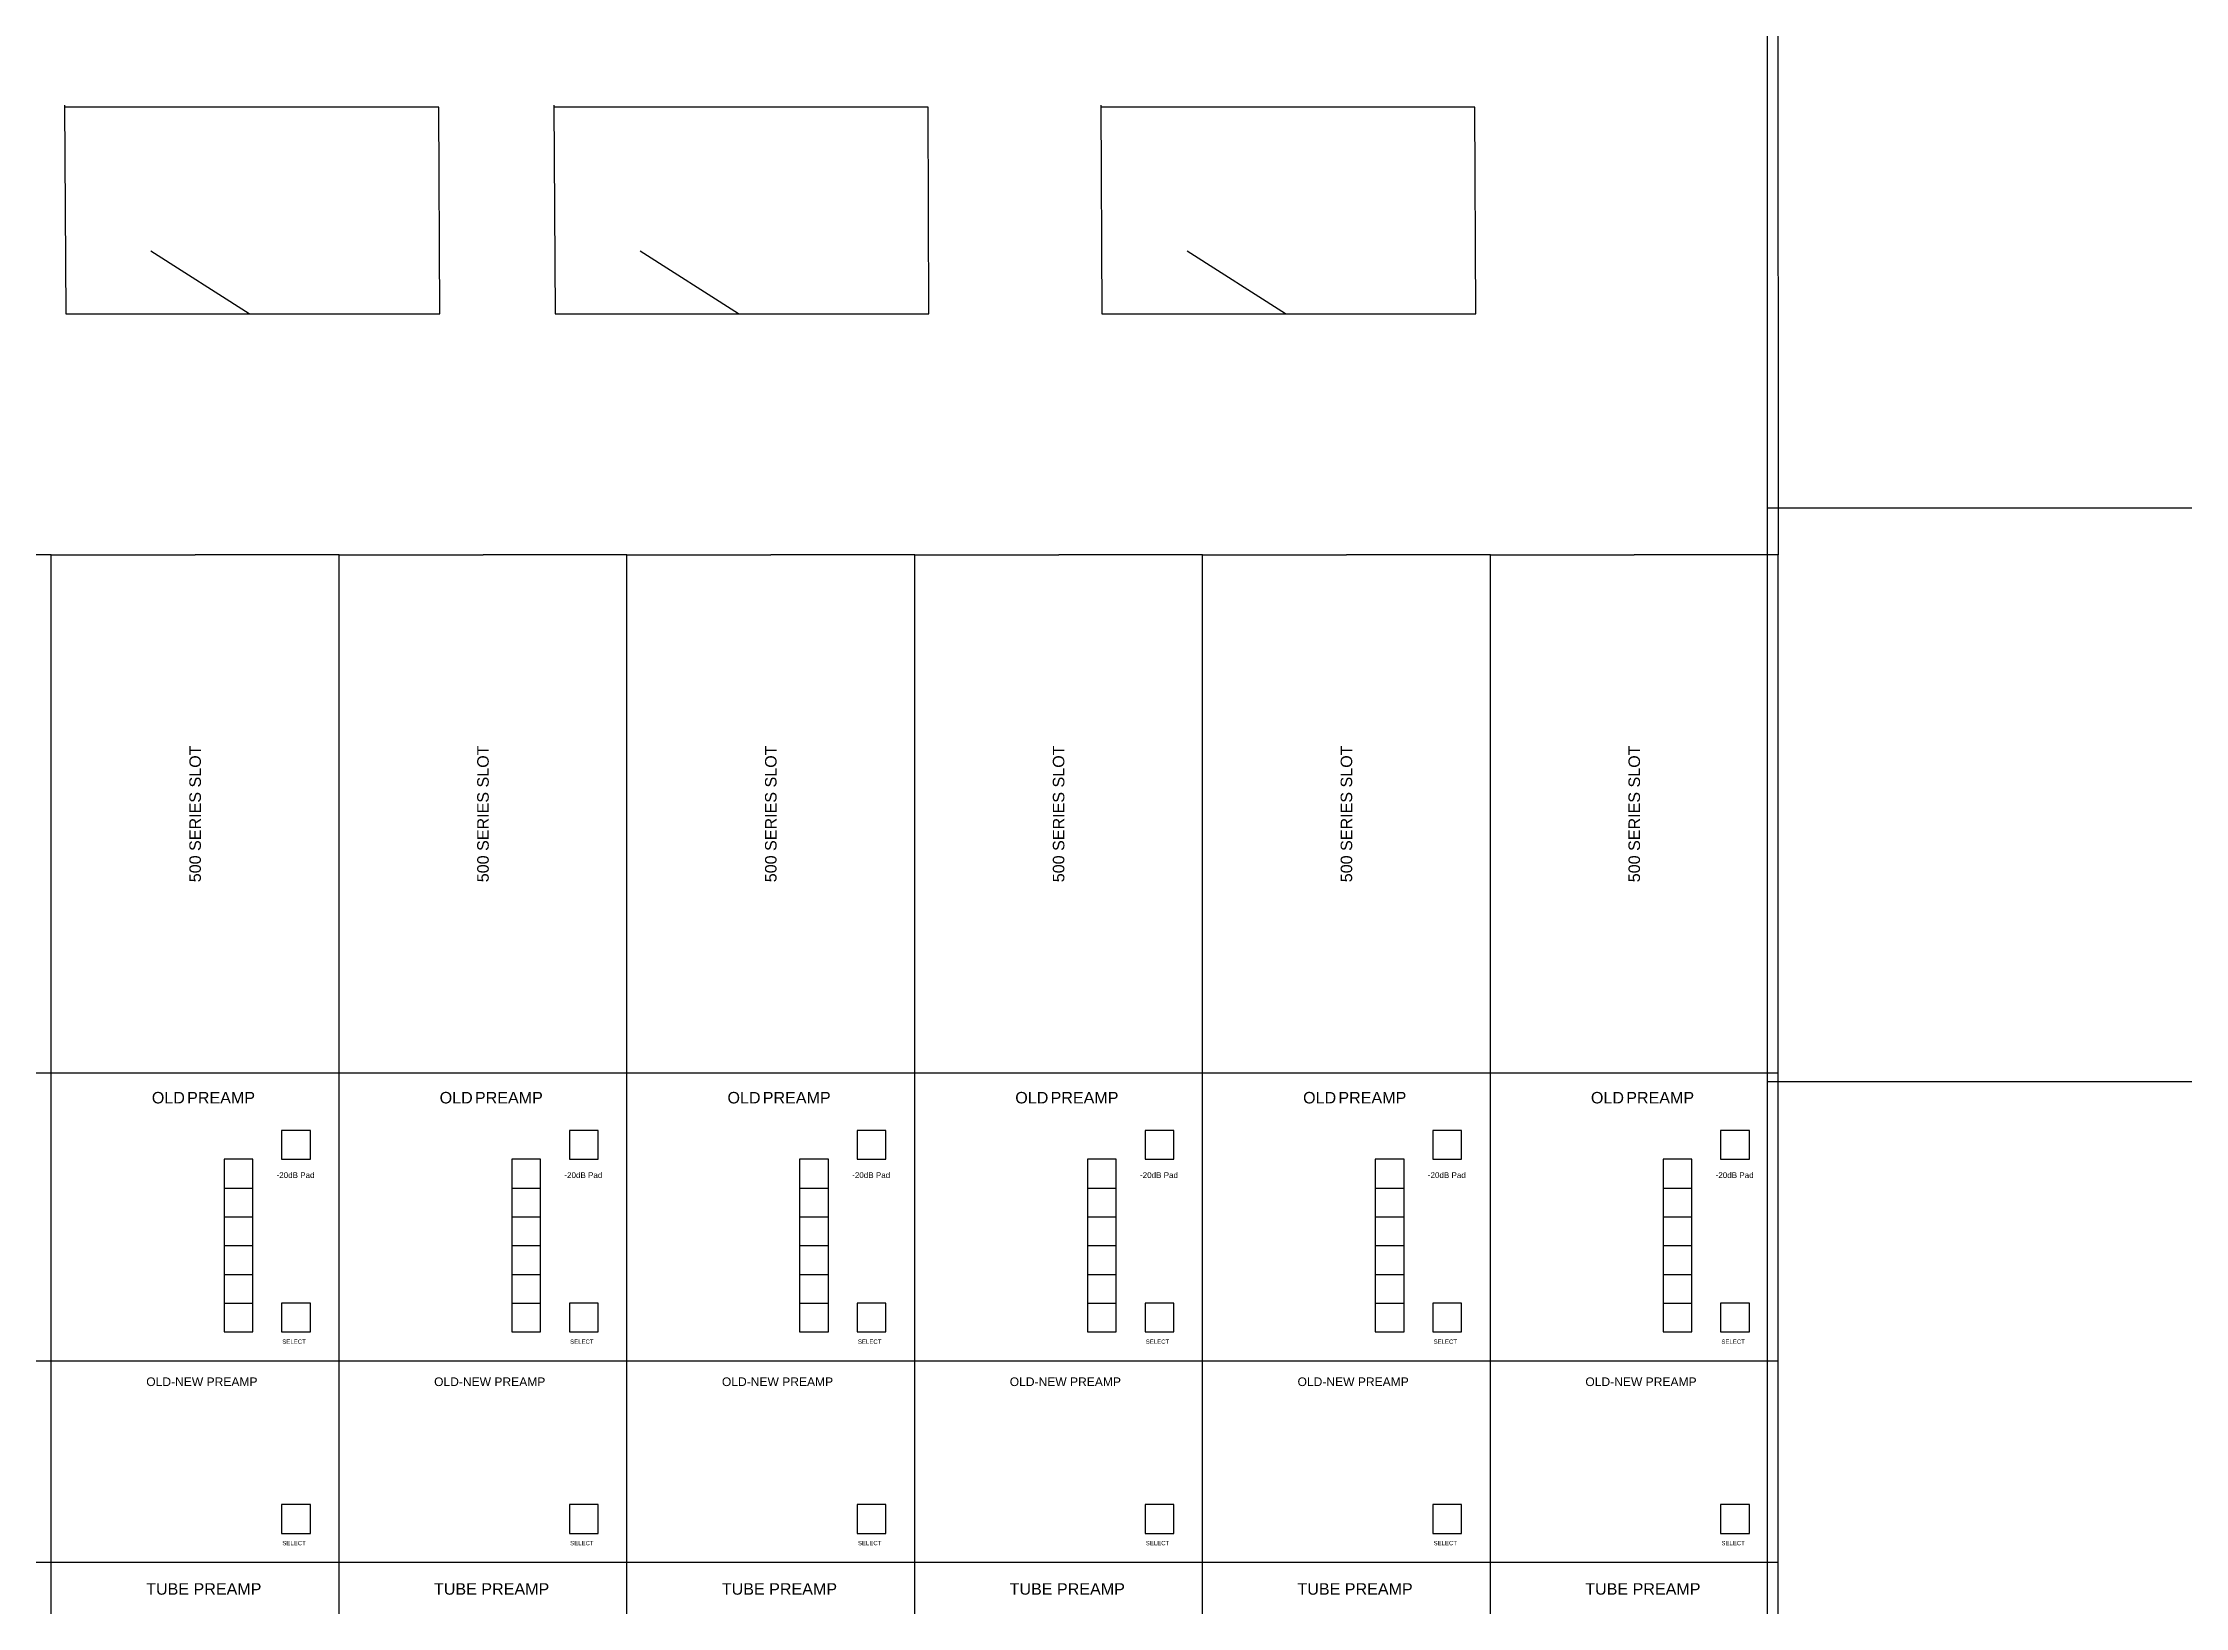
# Model space of a CAD drawing. Header units: inches. Extents: x -1200 to 6105, y -1104 to 2900.
# Drawn here: x -203 to 542, y 1314 to 1858 of the extents above; entities that cross this region are included whole.
import ezdxf

# ---------------------------------------------------------------- set-up
doc = ezdxf.new("R2010")
doc.units = ezdxf.units.IN
doc.header["$MEASUREMENT"] = 0
doc.layers.get('0').update_dxf_attribs({"lineweight": 25, "true_color": 0xffffff})
doc.styles.add('textstyle1110', font='')
doc.styles.add('textstyle1111', font='')
doc.styles.add('textstyle1112', font='')
doc.styles.add('textstyle1113', font='')
doc.styles.add('textstyle1114', font='')
doc.styles.add('textstyle1115', font='')
doc.styles.add('textstyle1126', font='')
doc.styles.add('textstyle1127', font='')
doc.styles.add('textstyle1128', font='')
doc.styles.add('textstyle1129', font='')
doc.styles.add('textstyle1130', font='')
doc.styles.add('textstyle1131', font='')
doc.styles.add('textstyle1142', font='')
doc.styles.add('textstyle1143', font='')
doc.styles.add('textstyle1144', font='')
doc.styles.add('textstyle1145', font='')
doc.styles.add('textstyle1146', font='')
doc.styles.add('textstyle1147', font='')
doc.styles.add('textstyle726', font='')
doc.styles.add('textstyle727', font='')
doc.styles.add('textstyle728', font='')
doc.styles.add('textstyle729', font='')
doc.styles.add('textstyle730', font='')
doc.styles.add('textstyle731', font='')
doc.styles.add('textstyle742', font='')
doc.styles.add('textstyle743', font='')
doc.styles.add('textstyle744', font='')
doc.styles.add('textstyle745', font='')
doc.styles.add('textstyle746', font='')
doc.styles.add('textstyle747', font='')
doc.styles.add('textstyle774', font='')
doc.styles.add('textstyle775', font='')
doc.styles.add('textstyle776', font='')
doc.styles.add('textstyle777', font='')
doc.styles.add('textstyle778', font='')
doc.styles.add('textstyle779', font='')
doc.styles.add('textstyle982', font='')
doc.styles.add('textstyle983', font='')
doc.styles.add('textstyle984', font='')
doc.styles.add('textstyle985', font='')
doc.styles.add('textstyle986', font='')
doc.styles.add('textstyle987', font='')
doc.styles.get('textstyle1110').set_extended_font_data('Liberation Sans')
doc.styles.get('textstyle1111').set_extended_font_data('Liberation Sans')
doc.styles.get('textstyle1112').set_extended_font_data('Liberation Sans')
doc.styles.get('textstyle1113').set_extended_font_data('Liberation Sans')
doc.styles.get('textstyle1114').set_extended_font_data('Liberation Sans')
doc.styles.get('textstyle1115').set_extended_font_data('Liberation Sans')
doc.styles.get('textstyle1126').set_extended_font_data('Liberation Sans')
doc.styles.get('textstyle1127').set_extended_font_data('Liberation Sans')
doc.styles.get('textstyle1128').set_extended_font_data('Liberation Sans')
doc.styles.get('textstyle1129').set_extended_font_data('Liberation Sans')
doc.styles.get('textstyle1130').set_extended_font_data('Liberation Sans')
doc.styles.get('textstyle1131').set_extended_font_data('Liberation Sans')
doc.styles.get('textstyle1142').set_extended_font_data('Liberation Sans')
doc.styles.get('textstyle1143').set_extended_font_data('Liberation Sans')
doc.styles.get('textstyle1144').set_extended_font_data('Liberation Sans')
doc.styles.get('textstyle1145').set_extended_font_data('Liberation Sans')
doc.styles.get('textstyle1146').set_extended_font_data('Liberation Sans')
doc.styles.get('textstyle1147').set_extended_font_data('Liberation Sans')
doc.styles.get('textstyle726').set_extended_font_data('Liberation Sans')
doc.styles.get('textstyle727').set_extended_font_data('Liberation Sans')
doc.styles.get('textstyle728').set_extended_font_data('Liberation Sans')
doc.styles.get('textstyle729').set_extended_font_data('Liberation Sans')
doc.styles.get('textstyle730').set_extended_font_data('Liberation Sans')
doc.styles.get('textstyle731').set_extended_font_data('Liberation Sans')
doc.styles.get('textstyle742').set_extended_font_data('Liberation Sans')
doc.styles.get('textstyle743').set_extended_font_data('Liberation Sans')
doc.styles.get('textstyle744').set_extended_font_data('Liberation Sans')
doc.styles.get('textstyle745').set_extended_font_data('Liberation Sans')
doc.styles.get('textstyle746').set_extended_font_data('Liberation Sans')
doc.styles.get('textstyle747').set_extended_font_data('Liberation Sans')
doc.styles.get('textstyle774').set_extended_font_data('Liberation Sans')
doc.styles.get('textstyle775').set_extended_font_data('Liberation Sans')
doc.styles.get('textstyle776').set_extended_font_data('Liberation Sans')
doc.styles.get('textstyle777').set_extended_font_data('Liberation Sans')
doc.styles.get('textstyle778').set_extended_font_data('Liberation Sans')
doc.styles.get('textstyle779').set_extended_font_data('Liberation Sans')
doc.styles.get('textstyle982').set_extended_font_data('Liberation Sans')
doc.styles.get('textstyle983').set_extended_font_data('Liberation Sans')
doc.styles.get('textstyle984').set_extended_font_data('Liberation Sans')
doc.styles.get('textstyle985').set_extended_font_data('Liberation Sans')
doc.styles.get('textstyle986').set_extended_font_data('Liberation Sans')
doc.styles.get('textstyle987').set_extended_font_data('Liberation Sans')

# ---------------------------------------------------------------- blocks, each defined once
blk = doc.blocks.new('Channelstripmodel')
for p, q in [((1600, 1800), (1600.22, 1380)), ((1004.84, 1536.29), (1005.23, 1463.71)), ((1134.85, 1535.52), (1004.85, 1535.52)), ((1135.16, 1463.71), (1134.85, 1535.52)), ((1174.84, 1536.29), (1175.23, 1463.71)), ((1304.85, 1535.52), (1174.85, 1535.52)), ((1305.16, 1463.71), (1304.85, 1535.52)), ((1364.84, 1536.29), (1365.23, 1463.71)), ((1494.85, 1535.52), (1364.85, 1535.52)), ((1495.16, 1463.71), (1494.85, 1535.52)), ((1069.01, 1463.71), (1034.85, 1485.52)), ((1239.01, 1463.71), (1204.85, 1485.52)), ((1429.01, 1463.71), (1394.85, 1485.52)), ((1005.23, 1463.71), (1135.16, 1463.71)), ((1175.23, 1463.71), (1305.16, 1463.71)), ((1365.23, 1463.71), (1495.16, 1463.71)), ((1000.22, 1380), (950.22, 1380)), ((1000.22, 1200), (1000.22, 1380)), ((1000.22, 1380), (1050.22, 1380)), ((1000.22, 1200), (1000.22, 1380)), ((1100.22, 1380), (1050.22, 1380)), ((1100.22, 1200), (1100.22, 1380)), ((1100.22, 1380), (1150.22, 1380)), ((1100.22, 1200), (1100.22, 1380)), ((1200.22, 1380), (1150.22, 1380)), ((1200.22, 1200), (1200.22, 1380)), ((1200.22, 1380), (1250.22, 1380)), ((1200.22, 1200), (1200.22, 1380)), ((1300.22, 1380), (1250.22, 1380)), ((1300.22, 1200), (1300.22, 1380)), ((1300.22, 1380), (1350.22, 1380)), ((1300.22, 1200), (1300.22, 1380)), ((1400.22, 1380), (1350.22, 1380)), ((1400.22, 1200), (1400.22, 1380)), ((1400.22, 1380), (1450.22, 1380)), ((1400.22, 1200), (1400.22, 1380)), ((1500.22, 1380), (1450.22, 1380)), ((1500.22, 1200), (1500.22, 1380)), ((1500.22, 1380), (1550.22, 1380)), ((1500.22, 1200), (1500.22, 1380)), ((1600.22, 1380), (1550.22, 1380)), ((1600.22, 1200), (1600.22, 1380)), ((950.22, 1200), (1000.22, 1200)), ((1000.22, 1100), (1000.22, 1200)), ((1000.22, 1200), (1050.22, 1200)), ((1000.22, -1400), (1000.22, 1200)), ((1050.22, 1200), (1100.22, 1200)), ((1100.22, 1100), (1100.22, 1200)), ((1100.22, 1200), (1150.22, 1200)), ((1100.22, -1400), (1100.22, 1200)), ((1150.22, 1200), (1200.22, 1200)), ((1200.22, 1100), (1200.22, 1200)), ((1200.22, 1200), (1250.22, 1200)), ((1200.22, -1400), (1200.22, 1200)), ((1250.22, 1200), (1300.22, 1200)), ((1300.22, 1100), (1300.22, 1200)), ((1300.22, 1200), (1350.22, 1200)), ((1300.22, -1400), (1300.22, 1200)), ((1350.22, 1200), (1400.22, 1200)), ((1400.22, 1100), (1400.22, 1200)), ((1400.22, 1200), (1450.22, 1200)), ((1400.22, -1400), (1400.22, 1200)), ((1450.22, 1200), (1500.22, 1200)), ((1500.22, 1100), (1500.22, 1200)), ((1500.22, 1200), (1550.22, 1200)), ((1500.22, -1400), (1500.22, 1200)), ((1550.22, 1200), (1600.22, 1200)), ((1600.22, -1400), (1600.22, 1200)), ((1080.22, 1180), (1080.22, 1170)), ((1090.22, 1180), (1080.22, 1180)), ((1090.22, 1170), (1090.22, 1180)), ((1180.22, 1180), (1180.22, 1170)), ((1190.22, 1180), (1180.22, 1180)), ((1190.22, 1170), (1190.22, 1180)), ((1280.22, 1180), (1280.22, 1170)), ((1290.22, 1180), (1280.22, 1180)), ((1290.22, 1170), (1290.22, 1180)), ((1380.22, 1180), (1380.22, 1170)), ((1390.22, 1180), (1380.22, 1180)), ((1390.22, 1170), (1390.22, 1180)), ((1480.22, 1180), (1480.22, 1170)), ((1490.22, 1180), (1480.22, 1180)), ((1490.22, 1170), (1490.22, 1180)), ((1580.22, 1180), (1580.22, 1170)), ((1590.22, 1180), (1580.22, 1180)), ((1590.22, 1170), (1590.22, 1180)), ((1060.22, 1170), (1060.22, 1110)), ((1070.22, 1170), (1060.22, 1170)), ((1070.22, 1110), (1070.22, 1170)), ((1080.22, 1170), (1090.22, 1170)), ((1160.22, 1170), (1160.22, 1110)), ((1170.22, 1170), (1160.22, 1170)), ((1170.22, 1110), (1170.22, 1170)), ((1180.22, 1170), (1190.22, 1170)), ((1260.22, 1170), (1260.22, 1110)), ((1270.22, 1170), (1260.22, 1170)), ((1270.22, 1110), (1270.22, 1170)), ((1280.22, 1170), (1290.22, 1170)), ((1360.22, 1170), (1360.22, 1110)), ((1370.22, 1170), (1360.22, 1170)), ((1370.22, 1110), (1370.22, 1170)), ((1380.22, 1170), (1390.22, 1170)), ((1460.22, 1170), (1460.22, 1110)), ((1470.22, 1170), (1460.22, 1170)), ((1470.22, 1110), (1470.22, 1170)), ((1480.22, 1170), (1490.22, 1170)), ((1560.22, 1170), (1560.22, 1110)), ((1570.22, 1170), (1560.22, 1170)), ((1570.22, 1110), (1570.22, 1170)), ((1580.22, 1170), (1590.22, 1170)), ((1060.22, 1160), (1070.22, 1160)), ((1160.22, 1160), (1170.22, 1160)), ((1260.22, 1160), (1270.22, 1160)), ((1360.22, 1160), (1370.22, 1160)), ((1460.22, 1160), (1470.22, 1160)), ((1560.22, 1160), (1570.22, 1160)), ((1060.22, 1150), (1070.22, 1150)), ((1160.22, 1150), (1170.22, 1150)), ((1260.22, 1150), (1270.22, 1150)), ((1360.22, 1150), (1370.22, 1150)), ((1460.22, 1150), (1470.22, 1150)), ((1560.22, 1150), (1570.22, 1150)), ((1060.22, 1140), (1070.22, 1140)), ((1160.22, 1140), (1170.22, 1140)), ((1260.22, 1140), (1270.22, 1140)), ((1360.22, 1140), (1370.22, 1140)), ((1460.22, 1140), (1470.22, 1140)), ((1560.22, 1140), (1570.22, 1140)), ((1060.22, 1130), (1070.22, 1130)), ((1160.22, 1130), (1170.22, 1130)), ((1260.22, 1130), (1270.22, 1130)), ((1360.22, 1130), (1370.22, 1130)), ((1460.22, 1130), (1470.22, 1130)), ((1560.22, 1130), (1570.22, 1130)), ((1060.22, 1120), (1070.22, 1120)), ((1080.22, 1120), (1080.22, 1110)), ((1090.22, 1120), (1080.22, 1120)), ((1090.22, 1110), (1090.22, 1120)), ((1160.22, 1120), (1170.22, 1120)), ((1180.22, 1120), (1180.22, 1110)), ((1190.22, 1120), (1180.22, 1120)), ((1190.22, 1110), (1190.22, 1120)), ((1260.22, 1120), (1270.22, 1120)), ((1280.22, 1120), (1280.22, 1110)), ((1290.22, 1120), (1280.22, 1120)), ((1290.22, 1110), (1290.22, 1120)), ((1360.22, 1120), (1370.22, 1120)), ((1380.22, 1120), (1380.22, 1110)), ((1390.22, 1120), (1380.22, 1120)), ((1390.22, 1110), (1390.22, 1120)), ((1460.22, 1120), (1470.22, 1120)), ((1480.22, 1120), (1480.22, 1110)), ((1490.22, 1120), (1480.22, 1120)), ((1490.22, 1110), (1490.22, 1120)), ((1560.22, 1120), (1570.22, 1120)), ((1580.22, 1120), (1580.22, 1110)), ((1590.22, 1120), (1580.22, 1120)), ((1590.22, 1110), (1590.22, 1120)), ((1060.22, 1110), (1070.22, 1110)), ((1080.22, 1110), (1090.22, 1110)), ((1160.22, 1110), (1170.22, 1110)), ((1180.22, 1110), (1190.22, 1110)), ((1260.22, 1110), (1270.22, 1110)), ((1280.22, 1110), (1290.22, 1110)), ((1360.22, 1110), (1370.22, 1110)), ((1380.22, 1110), (1390.22, 1110)), ((1460.22, 1110), (1470.22, 1110)), ((1480.22, 1110), (1490.22, 1110)), ((1560.22, 1110), (1570.22, 1110)), ((1580.22, 1110), (1590.22, 1110)), ((950.22, 1100), (1000.22, 1100)), ((1000.22, 1030), (1000.22, 1100)), ((1000.22, 1100), (1050.22, 1100)), ((1050.22, 1100), (1100.22, 1100)), ((1100.22, 1030), (1100.22, 1100)), ((1100.22, 1100), (1150.22, 1100)), ((1150.22, 1100), (1200.22, 1100)), ((1200.22, 1030), (1200.22, 1100)), ((1200.22, 1100), (1250.22, 1100)), ((1250.22, 1100), (1300.22, 1100)), ((1300.22, 1030), (1300.22, 1100)), ((1300.22, 1100), (1350.22, 1100)), ((1350.22, 1100), (1400.22, 1100)), ((1400.22, 1030), (1400.22, 1100)), ((1400.22, 1100), (1450.22, 1100)), ((1450.22, 1100), (1500.22, 1100)), ((1500.22, 1030), (1500.22, 1100)), ((1500.22, 1100), (1550.22, 1100)), ((1550.22, 1100), (1600.22, 1100)), ((1080.22, 1050), (1080.22, 1040)), ((1090.22, 1050), (1080.22, 1050)), ((1090.22, 1040), (1090.22, 1050)), ((1180.22, 1050), (1180.22, 1040)), ((1190.22, 1050), (1180.22, 1050)), ((1190.22, 1040), (1190.22, 1050)), ((1280.22, 1050), (1280.22, 1040)), ((1290.22, 1050), (1280.22, 1050)), ((1290.22, 1040), (1290.22, 1050)), ((1380.22, 1050), (1380.22, 1040)), ((1390.22, 1050), (1380.22, 1050)), ((1390.22, 1040), (1390.22, 1050)), ((1480.22, 1050), (1480.22, 1040)), ((1490.22, 1050), (1480.22, 1050)), ((1490.22, 1040), (1490.22, 1050)), ((1580.22, 1050), (1580.22, 1040)), ((1590.22, 1050), (1580.22, 1050)), ((1590.22, 1040), (1590.22, 1050)), ((1080.22, 1040), (1090.22, 1040)), ((1180.22, 1040), (1190.22, 1040)), ((1280.22, 1040), (1290.22, 1040)), ((1380.22, 1040), (1390.22, 1040)), ((1480.22, 1040), (1490.22, 1040)), ((1580.22, 1040), (1590.22, 1040)), ((950.22, 1030), (1000.22, 1030)), ((1000.22, 1000), (1000.22, 1030)), ((1000.22, 1030), (1050.22, 1030)), ((1050.22, 1030), (1100.22, 1030)), ((1100.22, 1000), (1100.22, 1030)), ((1100.22, 1030), (1150.22, 1030)), ((1150.22, 1030), (1200.22, 1030)), ((1200.22, 1000), (1200.22, 1030)), ((1200.22, 1030), (1250.22, 1030)), ((1250.22, 1030), (1300.22, 1030)), ((1300.22, 1000), (1300.22, 1030)), ((1300.22, 1030), (1350.22, 1030)), ((1350.22, 1030), (1400.22, 1030)), ((1400.22, 1000), (1400.22, 1030)), ((1400.22, 1030), (1450.22, 1030)), ((1450.22, 1030), (1500.22, 1030)), ((1500.22, 1000), (1500.22, 1030)), ((1500.22, 1030), (1550.22, 1030)), ((1550.22, 1030), (1600.22, 1030))]:
    blk.add_line(p, q)
at = {"char_height": 1, "attachment_point": 5, "rotation": 90}
for insert, style in [((1050.22, 1290), 'textstyle1126'), ((1150.22, 1290), 'textstyle1127'), ((1250.22, 1290), 'textstyle1128'), ((1350.22, 1290), 'textstyle1129'), ((1450.22, 1290), 'textstyle1130'), ((1550.22, 1290), 'textstyle1131')]:
    blk.add_mtext('\\C7;\\H4;500 SERIES SLOT', dxfattribs=dict(at, insert=insert, style=style))
at = {"char_height": 1, "attachment_point": 5}
for s, insert, style in [('\\C7;\\H4;OLD\\H2; \\H4;PREAMP', (1053.07, 1191.35), 'textstyle1142'), ('\\C7;\\H4;OLD\\H2; \\H4;PREAMP', (1153.07, 1191.35), 'textstyle1143'), ('\\C7;\\H4;OLD\\H2; \\H4;PREAMP', (1253.07, 1191.35), 'textstyle1144'), ('\\C7;\\H4;OLD\\H2; \\H4;PREAMP', (1353.07, 1191.35), 'textstyle1145'), ('\\C7;\\H4;OLD\\H2; \\H4;PREAMP', (1453.07, 1191.35), 'textstyle1146'), ('\\C7;\\H4;OLD\\H2; \\H4;PREAMP', (1553.07, 1191.35), 'textstyle1147'), ('\\C7;\\H2;-20dB Pad', (1085.07, 1164.45), 'textstyle1110'), ('\\C7;\\H2;-20dB Pad', (1185.07, 1164.45), 'textstyle1111'), ('\\C7;\\H2;-20dB Pad', (1285.07, 1164.45), 'textstyle1112'), ('\\C7;\\H2;-20dB Pad', (1385.07, 1164.45), 'textstyle1113'), ('\\C7;\\H2;-20dB Pad', (1485.07, 1164.45), 'textstyle1114'), ('\\C7;\\H2;-20dB Pad', (1585.07, 1164.45), 'textstyle1115'), ('\\C7;\\H1.5;SELECT', (1084.55, 1106.6), 'textstyle726'), ('\\C7;\\H1.5;SELECT', (1184.55, 1106.6), 'textstyle727'), ('\\C7;\\H1.5;SELECT', (1284.55, 1106.6), 'textstyle728'), ('\\C7;\\H1.5;SELECT', (1384.55, 1106.6), 'textstyle729'), ('\\C7;\\H1.5;SELECT', (1484.55, 1106.6), 'textstyle730'), ('\\C7;\\H1.5;SELECT', (1584.55, 1106.6), 'textstyle731'), ('\\C7;\\H3;OLD-NEW PREAMP', (1052.54, 1092.66), 'textstyle982'), ('\\C7;\\H3;OLD-NEW PREAMP', (1152.54, 1092.66), 'textstyle983'), ('\\C7;\\H3;OLD-NEW PREAMP', (1252.54, 1092.66), 'textstyle984'), ('\\C7;\\H3;OLD-NEW PREAMP', (1352.54, 1092.66), 'textstyle985'), ('\\C7;\\H3;OLD-NEW PREAMP', (1452.54, 1092.66), 'textstyle986'), ('\\C7;\\H3;OLD-NEW PREAMP', (1552.54, 1092.66), 'textstyle987'), ('\\C7;\\H1.5;SELECT', (1084.55, 1036.6), 'textstyle774'), ('\\C7;\\H1.5;SELECT', (1184.55, 1036.6), 'textstyle775'), ('\\C7;\\H1.5;SELECT', (1284.55, 1036.6), 'textstyle776'), ('\\C7;\\H1.5;SELECT', (1384.55, 1036.6), 'textstyle777'), ('\\C7;\\H1.5;SELECT', (1484.55, 1036.6), 'textstyle778'), ('\\C7;\\H1.5;SELECT', (1584.55, 1036.6), 'textstyle779'), ('\\C7;\\H4;TUBE PREAMP', (1053.2, 1020.66), 'textstyle742'), ('\\C7;\\H4;TUBE PREAMP', (1153.2, 1020.66), 'textstyle743'), ('\\C7;\\H4;TUBE PREAMP', (1253.2, 1020.66), 'textstyle744'), ('\\C7;\\H4;TUBE PREAMP', (1353.2, 1020.66), 'textstyle745'), ('\\C7;\\H4;TUBE PREAMP', (1453.2, 1020.66), 'textstyle746'), ('\\C7;\\H4;TUBE PREAMP', (1553.2, 1020.66), 'textstyle747')]:
    blk.add_mtext(s, dxfattribs=dict(at, insert=insert, style=style))

msp = doc.modelspace()

# ---------------------------------------------------------------- linework, layer by layer
for p, q in [((396.52, 1096.18), (396.52, 2396.18)), ((2276.52, 1696.18), (396.52, 1696.18)), ((2274.33, 1496.91), (396.52, 1496.91))]:
    msp.add_line(p, q)

# ---------------------------------------------------------------- block references
msp.add_blockref('Channelstripmodel', (-1200, 300))

doc.saveas('drawing.dxf')
